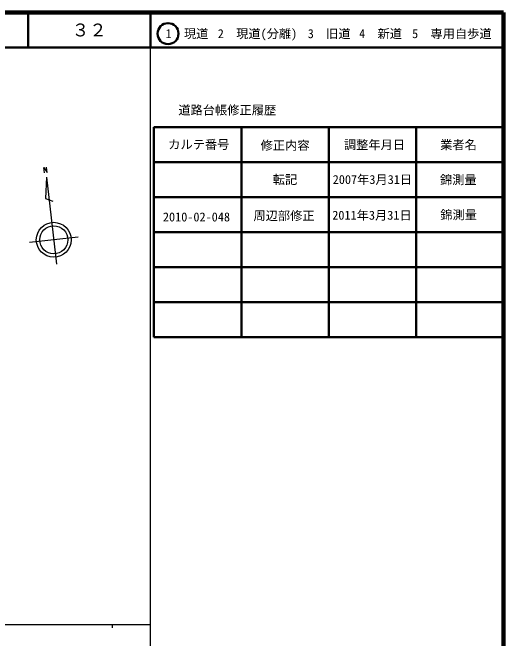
# Model space of a CAD drawing. Units: millimetres, scale not verified. Extents: x 40000 to 680000, y 20000 to 380000.
# Drawn here: x 539531 to 680000, y 201001 to 380000 of the extents above; entities that cross this region are included whole.
import ezdxf
from ezdxf.enums import TextEntityAlignment as Align

# ---------------------------------------------------------------- set-up
doc = ezdxf.new("R2010")
doc.units = ezdxf.units.MM
doc.header["$LTSCALE"] = 1000
for name, color, linetype, lineweight in [('M-BGD', 7, 'Continuous', 25), ('M-TTL', 2, 'Continuous', 140), ('M-TTL-BAND', 7, 'Continuous', 25), ('M-TTL-FRAM', 2, 'Continuous', 50), ('M-TTL-LINE', 7, 'Continuous', 50)]:
    doc.layers.add(name, color=color, linetype=linetype, lineweight=lineweight)
doc.layers.add('M-TTL-TXT', color=7, linetype='Continuous')
doc.styles.add('ＭＳ ゴシック', font='')
doc.styles.get('ＭＳ ゴシック').set_extended_font_data('MS Gothic')

msp = doc.modelspace()

# ---------------------------------------------------------------- linework, layer by layer
at = {"layer": 'M-BGD'}
for p, q in [((548692, 334126), (548515, 335659)), ((548515, 335659), (549488, 334213)), ((549488, 334213), (549302, 335751)), ((549275, 332883), (548970, 326808)), ((549275, 332883), (552145, 308048)), ((548970, 326808), (551072, 326044)), ((558295, 315806), (544388, 314198))]:
    msp.add_line(p, q, dxfattribs=at)
for radius in [5000, 4000]:
    msp.add_circle((551341, 315002), radius, dxfattribs=at)
at = {"layer": 'M-TTL'}
for p, q in [((680000, 380000), (40000, 380000)), ((680000, 20000), (680000, 380000))]:
    msp.add_line(p, q, dxfattribs=at)
at = {"layer": 'M-TTL-BAND'}
for p, q in [((579000, 20000), (579000, 370000)), ((40000, 205000), (579000, 205000)), ((568000, 205000), (568000, 204000))]:
    msp.add_line(p, q, dxfattribs=at)
at = {"layer": 'M-TTL-FRAM'}
for p, q in [((580000, 347197), (580000, 287197)), ((580000, 347197), (680000, 347197)), ((580000, 287197), (680000, 287197))]:
    msp.add_line(p, q, dxfattribs=at)
at = {"layer": 'M-TTL-LINE'}
for p, q in [((543997, 380000), (543997, 370000)), ((579000, 380000), (579000, 370000)), ((40000, 370000), (680000, 370000)), ((605000, 347197), (605000, 287197)), ((630000, 347197), (630000, 287197)), ((655000, 347197), (655000, 287197)), ((580000, 337197), (680000, 337197)), ((580000, 327197), (680000, 327197)), ((580000, 317197), (680000, 317197)), ((580000, 307197), (680000, 307197)), ((580000, 297197), (680000, 297197))]:
    msp.add_line(p, q, dxfattribs=at)
msp.add_circle((584031, 373958), 3000, dxfattribs=at)

# ---------------------------------------------------------------- texts
at = {"layer": 'M-TTL-TXT', "style": 'ＭＳ ゴシック'}
for s, height, p in [('３２', 3666, (561497, 375000)), ('1\u3000現道', 2566, (589448, 373958)), ('2\u3000現道(分離)', 2566, (609619, 373958)), ('3\u3000旧道', 2566, (630121, 373958)), ('4\u3000新道', 2566, (644824, 373958)), ('5\u3000専用自歩道', 2566, (665228, 373958)), ('道路台帳修正履歴', 2566, (600968, 352113)), ('カルテ番号', 2566, (592839, 342277)), ('修正内容', 2566, (617509, 342023)), ('調整年月日', 2566, (643089, 342197)), ('業者名', 2566, (667134, 342197)), ('転記', 2566, (617500, 332245)), ('2007年3月31日', 2566, (642500, 332245)), ('錦測量', 2566, (667077, 332189)), ('2010-02-048', 2566, (592159, 321542)), ('周辺部修正', 2566, (617206, 321901)), ('2011年3月31日', 2566, (642376, 322036)), ('錦測量', 2566, (667156, 322170))]:
    msp.add_text(s, height=height, dxfattribs=at).set_placement(p, align=Align.MIDDLE_CENTER)

doc.saveas('drawing.dxf')
